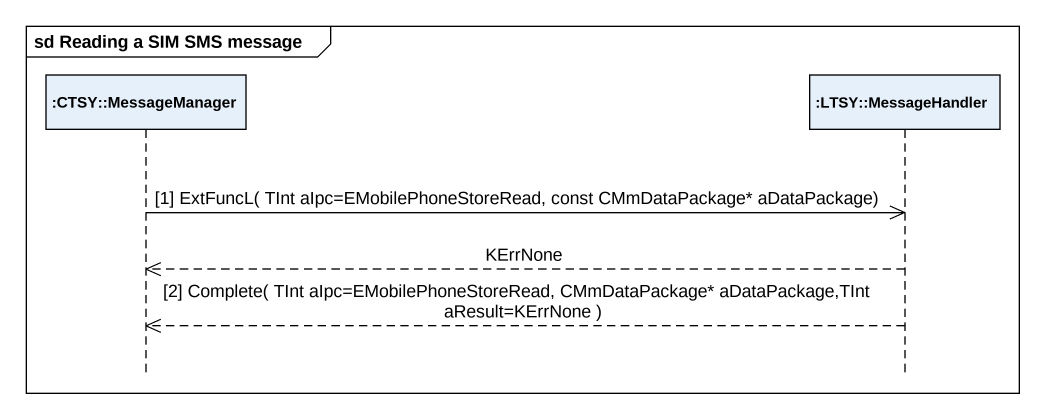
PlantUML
@startuml
mainframe sd Reading a SIM SMS message
hide footbox
participant ":CTSY::MessageManager" as CTSY_MessageManager
participant ":LTSY::MessageHandler" as LTSY_MessageHandler

CTSY_MessageManager ->> LTSY_MessageHandler : [1] ExtFuncL( TInt aIpc=EMobilePhoneStoreRead, const CMmDataPackage* aDataPackage)
LTSY_MessageHandler -->> CTSY_MessageManager : KErrNone
LTSY_MessageHandler -->> CTSY_MessageManager : [2] Complete( TInt aIpc=EMobilePhoneStoreRead, CMmDataPackage* aDataPackage,TInt aResult=KErrNone )
@enduml
